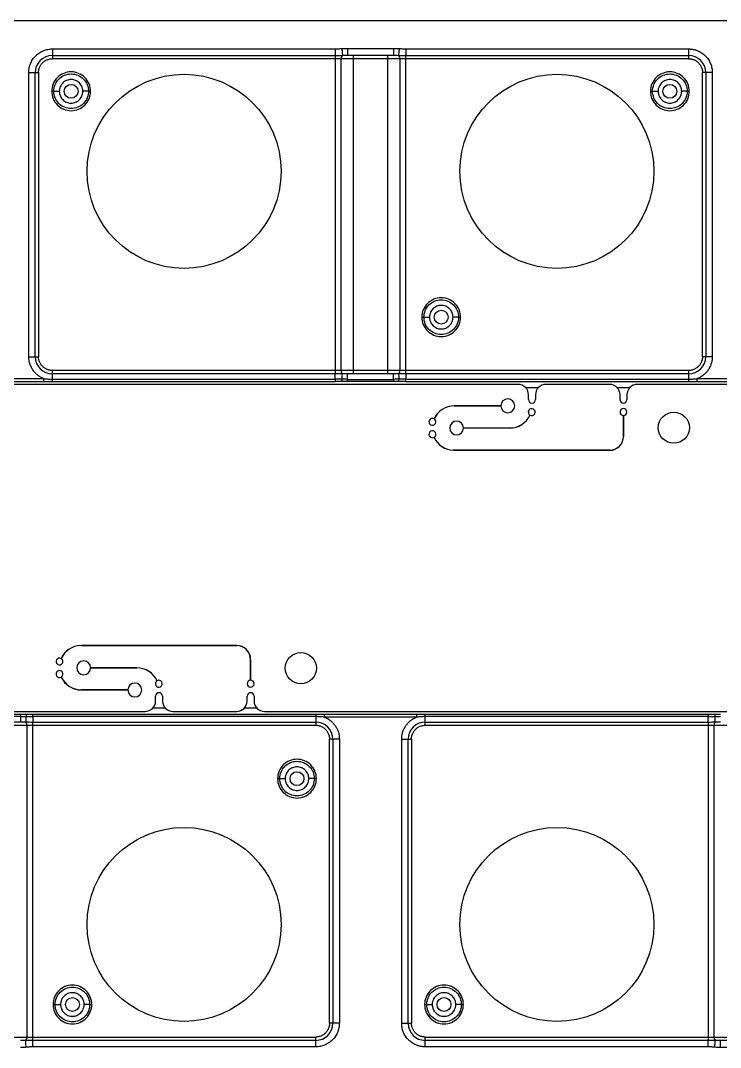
# Model space of a CAD drawing. Header units: millimetres. Extents: x -1 to 1576, y 30 to 633.
# Drawn here: x 363.3 to 464.4, y 485.1 to 633.3 of the extents above; entities that cross this region are included whole.
import ezdxf

# ---------------------------------------------------------------- set-up
doc = ezdxf.new("R2010")
doc.units = ezdxf.units.MM

msp = doc.modelspace()

# ---------------------------------------------------------------- linework, layer by layer
at = {"color": 7, "linetype": 'Continuous', "lineweight": 25}
for p, q in [((36.91, 633.28), (1518.3, 633.28)), ((367.94, 629.19), (408.75, 629.19)), ((367.94, 629.19), (367.94, 627.77)), ((410.54, 629.27), (417.16, 629.27)), ((418.95, 629.19), (459.76, 629.19)), ((459.76, 629.19), (459.76, 627.77)), ((367.94, 628.24), (408.75, 628.24)), ((459.76, 627.77), (367.94, 627.77)), ((408.75, 628.24), (408.75, 582.3)), ((409.63, 582.77), (409.63, 627.77)), ((410.49, 628.27), (410.54, 628.28)), ((410.54, 628.27), (417.16, 628.27)), ((411.37, 628.27), (411.37, 582.27)), ((416.33, 582.27), (416.33, 628.27)), ((418.08, 627.77), (418.08, 582.77)), ((418.95, 628.24), (459.76, 628.24)), ((418.95, 582.3), (418.95, 628.24)), ((364.53, 584.77), (364.53, 625.77)), ((364.53, 625.77), (365.94, 625.77)), ((365.47, 584.77), (365.47, 625.77)), ((365.94, 625.77), (365.94, 584.77)), ((463.18, 625.77), (461.76, 625.77)), ((461.76, 584.77), (461.76, 625.77)), ((462.23, 625.77), (462.23, 584.77)), ((463.18, 625.77), (463.18, 584.77)), ((364.53, 584.77), (365.94, 584.77)), ((463.18, 584.77), (461.76, 584.77)), ((367.94, 581.53), (367.94, 582.77)), ((459.76, 582.77), (367.94, 582.77)), ((459.76, 582.77), (459.76, 581.53)), ((353.38, 581.6), (366.68, 581.6)), ((366.68, 581.16), (353.38, 581.16)), ((408.75, 582.3), (367.94, 582.3)), ((367.94, 581.53), (408.75, 581.53)), ((408.75, 581.16), (367.94, 581.16)), ((410.54, 582.27), (410.49, 582.27)), ((417.16, 582.27), (410.54, 582.27)), ((410.54, 581.5), (417.16, 581.5)), ((417.16, 581.17), (410.54, 581.17)), ((417.21, 582.27), (417.16, 582.27)), ((459.76, 582.3), (418.95, 582.3)), ((418.95, 581.53), (459.76, 581.53)), ((459.76, 581.16), (418.95, 581.16)), ((461.02, 581.6), (474.32, 581.6)), ((474.32, 581.16), (461.02, 581.16)), ((435.16, 580.77), (344.72, 580.77)), ((438.04, 580.27), (436.28, 580.27)), ((448.36, 580.77), (439.16, 580.77)), ((451.24, 580.27), (449.48, 580.27)), ((542.8, 580.77), (452.36, 580.77)), ((436.66, 578.57), (436.66, 579.27)), ((437.66, 579.27), (437.66, 578.57)), ((449.86, 578.57), (449.86, 579.27)), ((450.86, 579.27), (450.86, 578.57)), ((425.94, 577.68), (432.66, 577.68)), ((432.66, 577.67), (425.94, 577.67)), ((450.36, 573.27), (450.36, 576.27)), ((450.37, 576.27), (450.37, 573.27)), ((427.28, 574.48), (433.96, 574.48)), ((433.96, 574.47), (427.28, 574.47)), ((425.85, 571.28), (448.36, 571.28)), ((448.36, 571.27), (425.85, 571.27)), ((372.03, 543.08), (394.54, 543.08)), ((394.54, 543.07), (372.03, 543.07)), ((396.54, 538.07), (396.54, 541.07)), ((396.55, 541.07), (396.55, 538.07)), ((373.46, 539.88), (380.14, 539.88)), ((380.14, 539.87), (373.46, 539.87)), ((372.12, 536.68), (378.84, 536.68)), ((378.84, 536.67), (372.12, 536.67)), ((382.84, 535.07), (382.84, 535.77)), ((383.84, 535.77), (383.84, 535.07)), ((396.04, 535.07), (396.04, 535.77)), ((397.04, 535.77), (397.04, 535.07)), ((290.9, 533.57), (381.34, 533.57)), ((382.46, 534.07), (384.22, 534.07)), ((385.34, 533.57), (394.54, 533.57)), ((395.66, 534.07), (397.42, 534.07)), ((398.54, 533.57), (488.98, 533.57)), ((356.72, 533.17), (363.34, 533.17)), ((363.34, 532.84), (356.72, 532.84)), ((363.34, 532.09), (363.44, 532.07)), ((365.13, 533.18), (405.94, 533.18)), ((405.94, 532.82), (365.13, 532.82)), ((405.94, 532.82), (405.94, 531.57)), ((407.2, 533.19), (420.5, 533.19)), ((420.5, 532.75), (407.2, 532.75)), ((421.76, 533.18), (462.57, 533.18)), ((462.57, 532.82), (421.76, 532.82)), ((421.76, 531.57), (421.76, 532.82)), ((464.31, 532.07), (464.36, 532.08)), ((314.12, 531.57), (405.94, 531.57)), ((356.72, 532.07), (363.34, 532.07)), ((364.26, 531.57), (364.26, 486.57)), ((365.13, 532.04), (405.94, 532.04)), ((365.13, 486.1), (365.13, 532.04)), ((421.76, 532.04), (462.57, 532.04)), ((421.76, 531.57), (513.58, 531.57)), ((462.57, 532.04), (462.57, 486.1)), ((463.45, 486.57), (463.45, 531.57)), ((409.36, 529.57), (407.94, 529.57)), ((407.94, 488.57), (407.94, 529.57)), ((408.41, 529.57), (408.41, 488.57)), ((409.36, 529.57), (409.36, 488.57)), ((418.35, 488.57), (418.35, 529.57)), ((418.35, 529.57), (419.76, 529.57)), ((419.29, 488.57), (419.29, 529.57)), ((419.76, 529.57), (419.76, 488.57)), ((409.36, 488.57), (407.94, 488.57)), ((418.35, 488.57), (419.76, 488.57)), ((314.12, 486.57), (405.94, 486.57)), ((405.94, 485.16), (405.94, 486.57)), ((421.76, 485.16), (421.76, 486.57)), ((421.76, 486.57), (513.58, 486.57)), ((363.39, 486.07), (363.34, 486.07)), ((405.94, 486.1), (365.13, 486.1)), ((405.94, 485.16), (365.13, 485.16)), ((462.57, 486.1), (421.76, 486.1)), ((462.57, 485.16), (421.76, 485.16)), ((470.98, 486.07), (464.36, 486.07)), ((470.98, 485.07), (464.36, 485.07))]:
    msp.add_line(p, q, dxfattribs=at)
for centre, radius in [((386.94, 611.52), 14), ((440.76, 611.52), 14), ((457.62, 574.52), 2.25), ((403.8, 539.82), 2.25), ((386.94, 502.82), 14), ((440.76, 502.82), 14)]:
    msp.add_circle(centre, radius, dxfattribs=at)
at = {"color": 130}
for centre in [(370.64, 623.07), (457.06, 623.07), (424.06, 590.47)]:
    msp.add_circle(centre, 1, dxfattribs=at)
at = {"color": 141}
for centre in [(403.24, 523.87), (370.83, 491.27), (424.46, 491.27)]:
    msp.add_circle(centre, 1, dxfattribs=at)
at = {"color": 7, "linetype": 'Continuous', "lineweight": 25}
for centre, radius, start, end in [((367.94, 625.77), 2.47, 90, 180), ((410.18, 627.85), 0.562, 132.435, 187.8232), ((417.52, 627.85), 0.562, 352.1767, 47.5651), ((459.76, 625.77), 2.47, 0, 90), ((367.94, 584.77), 2.47, 180, 270), ((459.76, 584.77), 2.47, 270, 360), ((410.18, 582.7), 0.562, 172.1767, 227.5651), ((417.52, 582.7), 0.562, 312.435, 7.8232), ((435.16, 579.27), 1.5, 360, 90), ((439.16, 579.27), 1.5, 90, 180), ((448.36, 579.27), 1.5, 360, 90), ((452.36, 579.27), 1.5, 90, 180), ((433.66, 577.67), 1, 180.2864, 179.714), ((437.16, 578.57), 0.5, 180, 0), ((450.36, 578.57), 0.5, 180, 0), ((425.94, 574.47), 3.2, 90.0002, 155.3911), ((425.94, 574.47), 3.19, 90.0002, 155.4086), ((437.12, 576.77), 0.5, 240.4, 239.2487), ((450.36, 576.77), 0.5, 270.573, 269.427), ((422.78, 575.37), 0.5, 60.4208, 59.27), ((426.28, 574.47), 1, 0.2867, 359.7138), ((433.96, 577.67), 3.19, 270.0002, 335.4017), ((433.96, 577.67), 3.2, 270.0002, 335.3842), ((422.78, 573.57), 0.5, 300.7523, 299.6009), ((425.94, 574.47), 3.21, 204.6144, 268.4153), ((425.94, 574.47), 3.2, 204.597, 268.4128), ((448.36, 573.27), 2.01, 270, 0), ((448.36, 573.27), 1.99, 270, 0), ((372.12, 539.87), 3.21, 91.5822, 155.3856), ((372.12, 539.87), 3.2, 91.5847, 155.403), ((394.54, 541.07), 2.01, 0, 90), ((394.54, 541.07), 2, 360, 90), ((368.96, 540.77), 0.5, 60.3991, 59.2477), ((372.46, 539.87), 1, 0.2862, 359.7133), ((380.14, 536.67), 3.2, 24.6158, 89.9998), ((380.14, 536.67), 3.19, 24.5983, 89.9998), ((368.96, 538.97), 0.5, 300.73, 299.5792), ((372.12, 539.87), 3.2, 204.6089, 269.9998), ((372.12, 539.87), 3.19, 204.5914, 269.9998), ((383.3, 537.57), 0.5, 120.7513, 119.6), ((396.54, 537.57), 0.5, 90.573, 89.427), ((379.84, 536.67), 1, 180.286, 179.7136), ((381.34, 535.07), 1.5, 270, 360), ((383.34, 535.77), 0.5, 360, 180), ((385.34, 535.07), 1.5, 180, 270), ((394.54, 535.07), 1.5, 270, 360), ((396.54, 535.77), 0.5, 0, 180), ((398.54, 535.07), 1.5, 180, 270), ((363.7, 531.65), 0.562, 352.1767, 47.5651), ((405.94, 529.57), 2.47, 0, 90), ((421.76, 529.57), 2.47, 90, 180), ((464, 531.65), 0.562, 132.435, 187.8232), ((405.94, 488.57), 2.47, 270, 360), ((421.76, 488.57), 2.47, 180, 270), ((363.7, 486.5), 0.562, 312.435, 7.8232), ((464, 486.5), 0.562, 172.1767, 227.5651)]:
    msp.add_arc(centre, radius, start, end, dxfattribs=at)
for points, knots in [([(364.53, 625.77), (364.53, 625.83), (364.53, 625.96), (364.54, 626.14), (364.57, 626.32), (364.6, 626.5), (364.65, 626.68), (364.7, 626.86), (364.82, 627.19), (365.07, 627.66), (365.51, 628.2), (366.05, 628.65), (366.56, 628.91), (366.99, 629.06), (367.3, 629.13), (367.62, 629.18), (367.83, 629.18), (367.94, 629.19)], [0, 0, 0, 0, 0.034552, 0.068858, 0.103016, 0.137128, 0.171294, 0.205615, 0.240191, 0.37006, 0.500029, 0.629897, 0.759866, 0.820152, 0.879909, 0.939678, 1, 1, 1, 1]), ([(408.75, 629.19), (408.83, 629.19), (408.99, 629.19), (409.22, 629.2), (409.47, 629.23), (409.64, 629.24), (409.72, 629.25)], [0, 0, 0, 0, 0.232371, 0.485289, 0.737412, 1, 1, 1, 1]), ([(408.75, 629.19), (408.75, 628.98), (408.75, 628.78), (408.75, 628.44), (408.75, 628.31), (408.75, 628.24)], [0, 0, 0, 0, 0.5, 0.5, 1, 1, 1, 1]), ([(409.72, 629.25), (409.78, 629.25), (409.9, 629.26), (410.09, 629.27), (410.31, 629.27), (410.46, 629.27), (410.54, 629.27)], [0, 0, 0, 0, 0.207871, 0.443757, 0.707773, 1, 1, 1, 1]), ([(409.72, 629.25), (409.74, 629.01), (409.76, 628.78), (409.79, 628.43), (409.8, 628.3), (409.8, 628.26)], [0, 0, 0, 0, 0.5, 0.5, 1, 1, 1, 1]), ([(410.54, 629.27), (410.54, 629.01), (410.54, 628.75), (410.54, 628.38), (410.54, 628.27), (410.54, 628.27)], [0, 0, 0, 0, 0.5, 0.5, 1, 1, 1, 1]), ([(417.16, 629.27), (417.31, 629.27), (417.59, 629.27), (417.86, 629.25), (417.98, 629.25)], [0, 0, 0, 0, 0.556213, 1, 1, 1, 1]), ([(417.16, 629.27), (417.16, 629.14), (417.16, 629.01), (417.16, 628.77), (417.16, 628.66), (417.16, 628.47), (417.16, 628.4), (417.16, 628.3), (417.16, 628.27), (417.16, 628.27)], [0, 0, 0, 0, 0.25, 0.25, 0.5, 0.5, 0.75, 0.75, 1, 1, 1, 1]), ([(417.98, 629.25), (417.96, 629.01), (417.94, 628.78), (417.91, 628.43), (417.9, 628.3), (417.9, 628.26)], [0, 0, 0, 0, 0.5, 0.5, 1, 1, 1, 1]), ([(417.98, 629.25), (418.06, 629.24), (418.23, 629.23), (418.48, 629.2), (418.72, 629.19), (418.87, 629.19), (418.95, 629.19)], [0, 0, 0, 0, 0.2627497, 0.5148513, 0.7674746, 1, 1, 1, 1]), ([(418.95, 629.19), (418.95, 628.98), (418.95, 628.78), (418.95, 628.44), (418.95, 628.31), (418.95, 628.24)], [0, 0, 0, 0, 0.5, 0.5, 1, 1, 1, 1]), ([(459.76, 629.19), (459.82, 629.19), (459.95, 629.18), (460.13, 629.17), (460.31, 629.14), (460.49, 629.11), (460.67, 629.07), (460.84, 629.01), (461.18, 628.89), (461.65, 628.65), (462.19, 628.2), (462.64, 627.66), (462.9, 627.15), (463.05, 626.73), (463.12, 626.41), (463.17, 626.1), (463.17, 625.88), (463.18, 625.77)], [0, 0, 0, 0, 0.034552, 0.068858, 0.103016, 0.137128, 0.171294, 0.205615, 0.240191, 0.37006, 0.500029, 0.629897, 0.759866, 0.820152, 0.879909, 0.939678, 1, 1, 1, 1]), ([(365.94, 625.77), (365.94, 625.82), (365.94, 625.9), (365.96, 626.02), (365.97, 626.15), (366, 626.27), (366.04, 626.39), (366.11, 626.6), (366.26, 626.88), (366.52, 627.2), (366.83, 627.46), (367.15, 627.62), (367.44, 627.72), (367.69, 627.76), (367.86, 627.77), (367.94, 627.77)], [0, 0, 0, 0, 0.040276, 0.080243, 0.120058, 0.159883, 0.199877, 0.240199, 0.370043, 0.500057, 0.629901, 0.759916, 0.840121, 0.919721, 1, 1, 1, 1]), ([(459.76, 627.77), (459.8, 627.77), (459.89, 627.77), (460.01, 627.76), (460.14, 627.74), (460.26, 627.71), (460.38, 627.68), (460.59, 627.6), (460.87, 627.46), (461.18, 627.2), (461.44, 626.88), (461.61, 626.56), (461.7, 626.27), (461.75, 626.02), (461.76, 625.86), (461.76, 625.77)], [0, 0, 0, 0, 0.040276, 0.080243, 0.120058, 0.159883, 0.199877, 0.240199, 0.370043, 0.500057, 0.629901, 0.759916, 0.840121, 0.919721, 1, 1, 1, 1]), ([(373.44, 623.07), (373.44, 623.44), (373.37, 623.81), (373.09, 624.48), (372.88, 624.79), (372.36, 625.31), (372.05, 625.52), (371.37, 625.8), (371.01, 625.87), (370.27, 625.87), (369.91, 625.8), (369.23, 625.52), (368.92, 625.31), (368.4, 624.79), (368.19, 624.48), (367.91, 623.81), (367.84, 623.44), (367.84, 623.07)], [0, 0, 0, 0, 0.125, 0.125, 0.25, 0.25, 0.375, 0.375, 0.5, 0.5, 0.625, 0.625, 0.75, 0.75, 0.875, 0.875, 1, 1, 1, 1]), ([(368.14, 623.07), (368.14, 623.4), (368.21, 623.73), (368.46, 624.33), (368.64, 624.61), (369.1, 625.07), (369.38, 625.26), (369.99, 625.51), (370.31, 625.57), (370.97, 625.57), (371.3, 625.51), (371.9, 625.26), (372.18, 625.07), (372.64, 624.61), (372.83, 624.33), (373.08, 623.73), (373.14, 623.4), (373.14, 623.07)], [0, 0, 0, 0, 0.125, 0.125, 0.25, 0.25, 0.375, 0.375, 0.5, 0.5, 0.625, 0.625, 0.75, 0.75, 0.875, 0.875, 1, 1, 1, 1]), ([(459.86, 623.07), (459.86, 623.44), (459.79, 623.81), (459.51, 624.48), (459.3, 624.79), (458.78, 625.31), (458.47, 625.52), (457.79, 625.8), (457.43, 625.87), (456.69, 625.87), (456.33, 625.8), (455.65, 625.52), (455.34, 625.31), (454.82, 624.79), (454.61, 624.48), (454.33, 623.81), (454.26, 623.44), (454.26, 623.07)], [0, 0, 0, 0, 0.125, 0.125, 0.25, 0.25, 0.375, 0.375, 0.5, 0.5, 0.625, 0.625, 0.75, 0.75, 0.875, 0.875, 1, 1, 1, 1]), ([(454.56, 623.07), (454.56, 623.4), (454.63, 623.73), (454.88, 624.33), (455.06, 624.61), (455.52, 625.07), (455.8, 625.26), (456.41, 625.51), (456.73, 625.57), (457.39, 625.57), (457.72, 625.51), (458.32, 625.26), (458.6, 625.07), (459.06, 624.61), (459.25, 624.33), (459.5, 623.73), (459.56, 623.4), (459.56, 623.07)], [0, 0, 0, 0, 0.125, 0.125, 0.25, 0.25, 0.375, 0.375, 0.5, 0.5, 0.625, 0.625, 0.75, 0.75, 0.875, 0.875, 1, 1, 1, 1]), ([(372.34, 623.07), (372.34, 623.12), (372.34, 623.21), (372.32, 623.34), (372.3, 623.47), (372.26, 623.6), (372.19, 623.79), (372.06, 624.02), (371.85, 624.28), (371.59, 624.5), (371.3, 624.65), (370.98, 624.75), (370.64, 624.78), (370.31, 624.75), (369.99, 624.65), (369.69, 624.5), (369.43, 624.28), (369.22, 624.02), (369.08, 623.76), (368.99, 623.51), (368.95, 623.3), (368.94, 623.15), (368.94, 623.07)], [0, 0, 0, 0, 0.025179, 0.050131, 0.075011, 0.099977, 0.125185, 0.187588, 0.250097, 0.312505, 0.375015, 0.437474, 0.500034, 0.562494, 0.62505, 0.68745, 0.749958, 0.812365, 0.874868, 0.916675, 0.958143, 1, 1, 1, 1]), ([(458.76, 623.07), (458.76, 623.12), (458.76, 623.21), (458.74, 623.34), (458.72, 623.47), (458.68, 623.6), (458.61, 623.79), (458.48, 624.02), (458.27, 624.28), (458.01, 624.5), (457.72, 624.65), (457.4, 624.75), (457.06, 624.78), (456.73, 624.75), (456.41, 624.65), (456.11, 624.5), (455.85, 624.28), (455.64, 624.02), (455.5, 623.76), (455.41, 623.51), (455.37, 623.3), (455.36, 623.15), (455.36, 623.07)], [0, 0, 0, 0, 0.0251789, 0.0501306, 0.075011, 0.0999772, 0.1251847, 0.1875884, 0.2500966, 0.3125048, 0.3750149, 0.4374742, 0.5000337, 0.5624938, 0.62505, 0.6874501, 0.7499573, 0.812365, 0.8748675, 0.9166751, 0.9581433, 1, 1, 1, 1]), ([(367.84, 623.07), (367.84, 622.71), (367.91, 622.34), (368.19, 621.66), (368.4, 621.35), (368.92, 620.83), (369.23, 620.63), (369.91, 620.35), (370.27, 620.27), (371.01, 620.27), (371.37, 620.35), (372.05, 620.63), (372.36, 620.83), (372.88, 621.35), (373.09, 621.66), (373.37, 622.34), (373.44, 622.71), (373.44, 623.07)], [0, 0, 0, 0, 0.125, 0.125, 0.25, 0.25, 0.375, 0.375, 0.5, 0.5, 0.625, 0.625, 0.75, 0.75, 0.875, 0.875, 1, 1, 1, 1]), ([(367.84, 623.07), (367.92, 623.07), (368, 623.07), (368.11, 623.07), (368.14, 623.07), (368.14, 623.07)], [0, 0, 0, 0, 0.5, 0.5, 1, 1, 1, 1]), ([(373.14, 623.07), (373.14, 622.75), (373.08, 622.42), (372.83, 621.81), (372.64, 621.54), (372.18, 621.07), (371.9, 620.89), (371.3, 620.64), (370.97, 620.57), (370.31, 620.57), (369.99, 620.64), (369.38, 620.89), (369.1, 621.07), (368.64, 621.54), (368.46, 621.81), (368.21, 622.42), (368.14, 622.75), (368.14, 623.07)], [0, 0, 0, 0, 0.125, 0.125, 0.25, 0.25, 0.375, 0.375, 0.5, 0.5, 0.625, 0.625, 0.75, 0.75, 0.875, 0.875, 1, 1, 1, 1]), ([(368.14, 623.07), (368.14, 623.07), (368.23, 623.07), (368.52, 623.07), (368.73, 623.07), (368.94, 623.07)], [0, 0, 0, 0, 0.5, 0.5, 1, 1, 1, 1]), ([(368.94, 623.07), (368.94, 623.03), (368.94, 622.94), (368.96, 622.81), (368.99, 622.68), (369.02, 622.55), (369.09, 622.36), (369.22, 622.12), (369.43, 621.86), (369.69, 621.65), (369.99, 621.49), (370.31, 621.39), (370.64, 621.36), (370.97, 621.39), (371.3, 621.49), (371.59, 621.65), (371.85, 621.86), (372.06, 622.12), (372.2, 622.39), (372.29, 622.63), (372.33, 622.85), (372.34, 623), (372.34, 623.07)], [0, 0, 0, 0, 0.025112, 0.050025, 0.074894, 0.099876, 0.125125, 0.187521, 0.250086, 0.312492, 0.374998, 0.437458, 0.500018, 0.562478, 0.625038, 0.687445, 0.749955, 0.812363, 0.874867, 0.916676, 0.958144, 1, 1, 1, 1]), ([(373.14, 623.07), (373.14, 623.07), (373.05, 623.07), (372.76, 623.07), (372.55, 623.07), (372.34, 623.07)], [0, 0, 0, 0, 0.5, 0.5, 1, 1, 1, 1]), ([(373.14, 623.07), (373.14, 623.07), (373.17, 623.07), (373.28, 623.07), (373.36, 623.07), (373.44, 623.07)], [0, 0, 0, 0, 0.5, 0.5, 1, 1, 1, 1]), ([(454.26, 623.07), (454.26, 622.71), (454.33, 622.34), (454.61, 621.66), (454.82, 621.35), (455.34, 620.83), (455.65, 620.63), (456.33, 620.35), (456.69, 620.27), (457.43, 620.27), (457.79, 620.35), (458.47, 620.63), (458.78, 620.83), (459.3, 621.35), (459.51, 621.66), (459.79, 622.34), (459.86, 622.71), (459.86, 623.07)], [0, 0, 0, 0, 0.125, 0.125, 0.25, 0.25, 0.375, 0.375, 0.5, 0.5, 0.625, 0.625, 0.75, 0.75, 0.875, 0.875, 1, 1, 1, 1]), ([(454.26, 623.07), (454.34, 623.07), (454.42, 623.07), (454.53, 623.07), (454.56, 623.07), (454.56, 623.07)], [0, 0, 0, 0, 0.5, 0.5, 1, 1, 1, 1]), ([(459.56, 623.07), (459.56, 622.75), (459.5, 622.42), (459.25, 621.81), (459.06, 621.54), (458.6, 621.07), (458.32, 620.89), (457.72, 620.64), (457.39, 620.57), (456.73, 620.57), (456.41, 620.64), (455.8, 620.89), (455.52, 621.07), (455.06, 621.54), (454.88, 621.81), (454.63, 622.42), (454.56, 622.75), (454.56, 623.07)], [0, 0, 0, 0, 0.125, 0.125, 0.25, 0.25, 0.375, 0.375, 0.5, 0.5, 0.625, 0.625, 0.75, 0.75, 0.875, 0.875, 1, 1, 1, 1]), ([(454.56, 623.07), (454.56, 623.07), (454.65, 623.07), (454.94, 623.07), (455.15, 623.07), (455.36, 623.07)], [0, 0, 0, 0, 0.5, 0.5, 1, 1, 1, 1]), ([(455.36, 623.07), (455.36, 623.03), (455.36, 622.94), (455.38, 622.81), (455.41, 622.68), (455.44, 622.55), (455.51, 622.36), (455.64, 622.12), (455.85, 621.86), (456.11, 621.65), (456.41, 621.49), (456.73, 621.39), (457.06, 621.36), (457.39, 621.39), (457.72, 621.49), (458.01, 621.65), (458.27, 621.86), (458.48, 622.12), (458.62, 622.39), (458.71, 622.63), (458.75, 622.85), (458.76, 623), (458.76, 623.07)], [0, 0, 0, 0, 0.025112, 0.050025, 0.074894, 0.099876, 0.125125, 0.187521, 0.250086, 0.312492, 0.374998, 0.437458, 0.500018, 0.562478, 0.625038, 0.687445, 0.749955, 0.812363, 0.874867, 0.916676, 0.958144, 1, 1, 1, 1]), ([(459.56, 623.07), (459.56, 623.07), (459.47, 623.07), (459.18, 623.07), (458.97, 623.07), (458.76, 623.07)], [0, 0, 0, 0, 0.5, 0.5, 1, 1, 1, 1]), ([(459.56, 623.07), (459.56, 623.07), (459.59, 623.07), (459.7, 623.07), (459.78, 623.07), (459.86, 623.07)], [0, 0, 0, 0, 0.5, 0.5, 1, 1, 1, 1]), ([(426.86, 590.47), (426.86, 590.84), (426.79, 591.21), (426.51, 591.88), (426.3, 592.19), (425.78, 592.71), (425.47, 592.92), (424.79, 593.2), (424.43, 593.27), (423.69, 593.27), (423.33, 593.2), (422.65, 592.92), (422.34, 592.71), (421.82, 592.19), (421.61, 591.88), (421.33, 591.21), (421.26, 590.84), (421.26, 590.47)], [0, 0, 0, 0, 0.125, 0.125, 0.25, 0.25, 0.375, 0.375, 0.5, 0.5, 0.625, 0.625, 0.75, 0.75, 0.875, 0.875, 1, 1, 1, 1]), ([(421.56, 590.47), (421.56, 590.8), (421.63, 591.13), (421.88, 591.73), (422.06, 592.01), (422.52, 592.47), (422.8, 592.66), (423.41, 592.91), (423.73, 592.97), (424.39, 592.97), (424.72, 592.91), (425.32, 592.66), (425.6, 592.47), (426.06, 592.01), (426.25, 591.73), (426.5, 591.13), (426.56, 590.8), (426.56, 590.47)], [0, 0, 0, 0, 0.125, 0.125, 0.25, 0.25, 0.375, 0.375, 0.5, 0.5, 0.625, 0.625, 0.75, 0.75, 0.875, 0.875, 1, 1, 1, 1]), ([(425.76, 590.47), (425.76, 590.52), (425.76, 590.61), (425.74, 590.74), (425.72, 590.87), (425.68, 591), (425.61, 591.19), (425.48, 591.42), (425.27, 591.68), (425.01, 591.9), (424.72, 592.05), (424.4, 592.15), (424.06, 592.18), (423.73, 592.15), (423.41, 592.05), (423.11, 591.9), (422.85, 591.68), (422.64, 591.42), (422.5, 591.16), (422.41, 590.91), (422.37, 590.7), (422.36, 590.55), (422.36, 590.47)], [0, 0, 0, 0, 0.025179, 0.050131, 0.075011, 0.099977, 0.125185, 0.187588, 0.250097, 0.312505, 0.375015, 0.437475, 0.500034, 0.562494, 0.625051, 0.687451, 0.749958, 0.812365, 0.874868, 0.916675, 0.958143, 1, 1, 1, 1]), ([(421.26, 590.47), (421.26, 590.11), (421.33, 589.74), (421.61, 589.06), (421.82, 588.75), (422.34, 588.23), (422.65, 588.03), (423.33, 587.75), (423.69, 587.67), (424.43, 587.67), (424.79, 587.75), (425.47, 588.03), (425.78, 588.23), (426.3, 588.75), (426.51, 589.06), (426.79, 589.74), (426.86, 590.11), (426.86, 590.47)], [0, 0, 0, 0, 0.125, 0.125, 0.25, 0.25, 0.375, 0.375, 0.5, 0.5, 0.625, 0.625, 0.75, 0.75, 0.875, 0.875, 1, 1, 1, 1]), ([(421.26, 590.47), (421.34, 590.47), (421.42, 590.47), (421.53, 590.47), (421.56, 590.47), (421.56, 590.47)], [0, 0, 0, 0, 0.5, 0.5, 1, 1, 1, 1]), ([(426.56, 590.47), (426.56, 590.15), (426.5, 589.82), (426.25, 589.21), (426.06, 588.94), (425.6, 588.47), (425.32, 588.29), (424.72, 588.04), (424.39, 587.97), (423.73, 587.97), (423.41, 588.04), (422.8, 588.29), (422.52, 588.47), (422.06, 588.94), (421.88, 589.21), (421.63, 589.82), (421.56, 590.15), (421.56, 590.47)], [0, 0, 0, 0, 0.125, 0.125, 0.25, 0.25, 0.375, 0.375, 0.5, 0.5, 0.625, 0.625, 0.75, 0.75, 0.875, 0.875, 1, 1, 1, 1]), ([(421.56, 590.47), (421.56, 590.47), (421.65, 590.47), (421.94, 590.47), (422.15, 590.47), (422.36, 590.47)], [0, 0, 0, 0, 0.5, 0.5, 1, 1, 1, 1]), ([(422.36, 590.47), (422.36, 590.43), (422.36, 590.34), (422.38, 590.21), (422.41, 590.08), (422.44, 589.95), (422.51, 589.76), (422.64, 589.52), (422.85, 589.26), (423.11, 589.05), (423.41, 588.89), (423.73, 588.79), (424.06, 588.76), (424.39, 588.79), (424.72, 588.89), (425.01, 589.05), (425.27, 589.26), (425.48, 589.52), (425.62, 589.79), (425.71, 590.03), (425.75, 590.25), (425.76, 590.4), (425.76, 590.47)], [0, 0, 0, 0, 0.0251117, 0.0500244, 0.0748937, 0.0998759, 0.1251253, 0.1875212, 0.2500862, 0.3124925, 0.374998, 0.4374578, 0.500018, 0.5624777, 0.625038, 0.6874452, 0.7499546, 0.812363, 0.8748673, 0.9166756, 0.9581439, 1, 1, 1, 1]), ([(426.56, 590.47), (426.56, 590.47), (426.47, 590.47), (426.18, 590.47), (425.97, 590.47), (425.76, 590.47)], [0, 0, 0, 0, 0.5, 0.5, 1, 1, 1, 1]), ([(426.56, 590.47), (426.56, 590.47), (426.59, 590.47), (426.7, 590.47), (426.78, 590.47), (426.86, 590.47)], [0, 0, 0, 0, 0.5, 0.5, 1, 1, 1, 1]), ([(366.68, 581.6), (366.63, 581.62), (366.53, 581.66), (366.38, 581.74), (366.23, 581.81), (366.09, 581.9), (365.95, 581.99), (365.73, 582.17), (365.43, 582.44), (365.11, 582.85), (364.85, 583.3), (364.68, 583.73), (364.59, 584.11), (364.54, 584.44), (364.53, 584.66), (364.53, 584.77)], [0, 0, 0, 0, 0.040883, 0.08158, 0.122187, 0.162802, 0.203521, 0.244441, 0.372171, 0.500035, 0.627766, 0.75563, 0.837187, 0.918385, 1, 1, 1, 1]), ([(367.94, 582.77), (367.9, 582.77), (367.81, 582.78), (367.69, 582.79), (367.57, 582.81), (367.44, 582.83), (367.32, 582.87), (367.12, 582.94), (366.83, 583.09), (366.52, 583.35), (366.26, 583.67), (366.09, 583.99), (366, 584.27), (365.95, 584.52), (365.94, 584.69), (365.94, 584.77)], [0, 0, 0, 0, 0.040276, 0.080243, 0.120058, 0.159883, 0.199877, 0.240199, 0.370043, 0.500057, 0.629901, 0.759916, 0.840121, 0.919721, 1, 1, 1, 1]), ([(461.76, 584.77), (461.76, 584.73), (461.76, 584.65), (461.75, 584.52), (461.73, 584.4), (461.7, 584.28), (461.66, 584.16), (461.59, 583.95), (461.45, 583.67), (461.18, 583.35), (460.87, 583.09), (460.55, 582.92), (460.26, 582.83), (460.01, 582.78), (459.85, 582.78), (459.76, 582.77)], [0, 0, 0, 0, 0.0402761, 0.0802426, 0.1200582, 0.159883, 0.1998773, 0.2401994, 0.3700431, 0.5000574, 0.6299012, 0.7599156, 0.8401208, 0.919721, 1, 1, 1, 1]), ([(463.18, 584.77), (463.17, 584.72), (463.17, 584.61), (463.16, 584.44), (463.14, 584.28), (463.11, 584.11), (463.08, 583.95), (463, 583.68), (462.86, 583.3), (462.6, 582.85), (462.27, 582.44), (461.93, 582.13), (461.61, 581.9), (461.33, 581.73), (461.12, 581.64), (461.02, 581.6)], [0, 0, 0, 0, 0.040883, 0.08158, 0.122187, 0.162802, 0.203521, 0.244441, 0.372171, 0.500035, 0.627766, 0.75563, 0.837187, 0.918385, 1, 1, 1, 1]), ([(366.68, 581.6), (366.68, 581.51), (366.68, 581.42), (366.68, 581.26), (366.68, 581.2), (366.68, 581.16)], [0, 0, 0, 0, 0.5, 0.5, 1, 1, 1, 1]), ([(366.68, 581.6), (366.77, 581.59), (366.94, 581.57), (367.19, 581.55), (367.44, 581.54), (367.69, 581.53), (367.86, 581.53), (367.94, 581.53)], [0, 0, 0, 0, 0.206312, 0.408164, 0.606837, 0.80366, 1, 1, 1, 1]), ([(367.94, 581.16), (367.85, 581.16), (367.64, 581.16), (367.31, 581.16), (366.98, 581.16), (366.77, 581.16), (366.68, 581.16)], [0, 0, 0, 0, 0.221378, 0.492164, 0.7995, 1, 1, 1, 1]), ([(408.75, 581.53), (408.75, 581.7), (408.75, 581.87), (408.75, 582.14), (408.75, 582.24), (408.75, 582.3)], [0, 0, 0, 0, 0.5, 0.5, 1, 1, 1, 1]), ([(409.75, 581.17), (409.56, 581.17), (409.22, 581.17), (408.89, 581.17), (408.75, 581.16)], [0, 0, 0, 0, 0.580575, 1, 1, 1, 1]), ([(409.74, 581.51), (409.76, 581.7), (409.77, 581.88), (409.79, 582.16), (409.8, 582.25), (409.8, 582.28)], [0, 0, 0, 0, 0.5, 0.5, 1, 1, 1, 1]), ([(410.54, 581.17), (410.39, 581.17), (410.13, 581.17), (409.87, 581.17), (409.75, 581.17)], [0, 0, 0, 0, 0.548125, 1, 1, 1, 1]), ([(410.54, 581.5), (410.54, 581.72), (410.54, 581.92), (410.54, 582.2), (410.54, 582.27), (410.54, 582.27)], [0, 0, 0, 0, 0.5, 0.5, 1, 1, 1, 1]), ([(417.16, 581.5), (417.16, 581.72), (417.16, 581.92), (417.16, 582.2), (417.16, 582.27), (417.16, 582.27)], [0, 0, 0, 0, 0.5, 0.5, 1, 1, 1, 1]), ([(417.95, 581.17), (417.83, 581.17), (417.57, 581.17), (417.31, 581.17), (417.16, 581.17)], [0, 0, 0, 0, 0.452244, 1, 1, 1, 1]), ([(417.9, 582.28), (417.9, 582.25), (417.91, 582.16), (417.93, 581.88), (417.95, 581.7), (417.96, 581.51)], [0, 0, 0, 0, 0.5, 0.5, 1, 1, 1, 1]), ([(418.95, 581.16), (418.81, 581.17), (418.48, 581.17), (418.15, 581.17), (417.95, 581.17)], [0, 0, 0, 0, 0.420474, 1, 1, 1, 1]), ([(418.95, 582.3), (418.95, 582.24), (418.95, 582.14), (418.95, 581.87), (418.95, 581.7), (418.95, 581.53)], [0, 0, 0, 0, 0.5, 0.5, 1, 1, 1, 1]), ([(459.76, 581.53), (459.86, 581.53), (460.07, 581.53), (460.38, 581.54), (460.7, 581.56), (460.91, 581.59), (461.02, 581.6)], [0, 0, 0, 0, 0.245457, 0.492199, 0.742868, 1, 1, 1, 1]), ([(461.02, 581.16), (460.94, 581.16), (460.72, 581.16), (460.4, 581.16), (460.06, 581.16), (459.85, 581.16), (459.76, 581.16)], [0, 0, 0, 0, 0.200515, 0.50786, 0.778848, 1, 1, 1, 1]), ([(461.02, 581.16), (461.02, 581.2), (461.02, 581.26), (461.02, 581.42), (461.02, 581.51), (461.02, 581.6)], [0, 0, 0, 0, 0.5, 0.5, 1, 1, 1, 1]), ([(363.34, 533.17), (363.49, 533.17), (363.75, 533.17), (364.01, 533.18), (364.13, 533.18)], [0, 0, 0, 0, 0.548125, 1, 1, 1, 1]), ([(363.34, 532.84), (363.34, 532.62), (363.34, 532.43), (363.34, 532.15), (363.34, 532.07), (363.34, 532.07)], [0, 0, 0, 0, 0.5, 0.5, 1, 1, 1, 1]), ([(364.14, 532.83), (364.13, 532.64), (364.11, 532.46), (364.09, 532.19), (364.08, 532.1), (364.08, 532.06)], [0, 0, 0, 0, 0.5, 0.5, 1, 1, 1, 1]), ([(364.13, 533.18), (364.33, 533.18), (364.66, 533.18), (364.99, 533.18), (365.13, 533.18)], [0, 0, 0, 0, 0.580575, 1, 1, 1, 1]), ([(365.13, 532.82), (365.13, 532.64), (365.13, 532.48), (365.13, 532.21), (365.13, 532.1), (365.13, 532.04)], [0, 0, 0, 0, 0.5, 0.5, 1, 1, 1, 1]), ([(405.94, 533.18), (406.03, 533.18), (406.24, 533.18), (406.58, 533.18), (406.9, 533.19), (407.12, 533.19), (407.2, 533.19)], [0, 0, 0, 0, 0.221378, 0.492164, 0.7995, 1, 1, 1, 1]), ([(407.2, 532.75), (407.11, 532.76), (406.94, 532.78), (406.69, 532.79), (406.44, 532.81), (406.19, 532.82), (406.02, 532.82), (405.94, 532.82)], [0, 0, 0, 0, 0.206312, 0.408164, 0.606837, 0.80366, 1, 1, 1, 1]), ([(407.2, 532.75), (407.2, 532.84), (407.2, 532.93), (407.2, 533.08), (407.2, 533.15), (407.2, 533.19)], [0, 0, 0, 0, 0.5, 0.5, 1, 1, 1, 1]), ([(407.2, 532.75), (407.25, 532.73), (407.35, 532.68), (407.5, 532.61), (407.65, 532.53), (407.79, 532.45), (407.93, 532.35), (408.15, 532.18), (408.45, 531.91), (408.78, 531.5), (409.04, 531.05), (409.2, 530.62), (409.3, 530.23), (409.35, 529.9), (409.35, 529.68), (409.36, 529.57)], [0, 0, 0, 0, 0.040883, 0.08158, 0.122187, 0.162802, 0.203521, 0.244441, 0.372171, 0.500035, 0.627766, 0.75563, 0.837187, 0.918385, 1, 1, 1, 1]), ([(418.35, 529.57), (418.35, 529.63), (418.35, 529.74), (418.36, 529.9), (418.38, 530.07), (418.41, 530.23), (418.45, 530.39), (418.52, 530.67), (418.67, 531.05), (418.93, 531.5), (419.25, 531.91), (419.59, 532.22), (419.91, 532.45), (420.2, 532.62), (420.4, 532.7), (420.5, 532.75)], [0, 0, 0, 0, 0.040883, 0.08158, 0.122187, 0.162802, 0.203521, 0.244441, 0.372171, 0.500035, 0.627766, 0.75563, 0.837187, 0.918385, 1, 1, 1, 1]), ([(420.5, 533.19), (420.59, 533.19), (420.8, 533.19), (421.13, 533.18), (421.46, 533.18), (421.67, 533.18), (421.76, 533.18)], [0, 0, 0, 0, 0.200515, 0.50786, 0.778848, 1, 1, 1, 1]), ([(420.5, 533.19), (420.5, 533.15), (420.5, 533.08), (420.5, 532.93), (420.5, 532.84), (420.5, 532.75)], [0, 0, 0, 0, 0.5, 0.5, 1, 1, 1, 1]), ([(421.76, 532.82), (421.66, 532.82), (421.45, 532.82), (421.14, 532.8), (420.82, 532.78), (420.61, 532.76), (420.5, 532.75)], [0, 0, 0, 0, 0.245457, 0.492199, 0.742868, 1, 1, 1, 1]), ([(462.57, 533.18), (462.71, 533.18), (463.05, 533.18), (463.38, 533.18), (463.57, 533.18)], [0, 0, 0, 0, 0.420474, 1, 1, 1, 1]), ([(462.57, 532.04), (462.57, 532.1), (462.57, 532.21), (462.57, 532.48), (462.57, 532.64), (462.57, 532.82)], [0, 0, 0, 0, 0.5, 0.5, 1, 1, 1, 1]), ([(463.62, 532.06), (463.62, 532.1), (463.61, 532.19), (463.59, 532.46), (463.58, 532.64), (463.56, 532.83)], [0, 0, 0, 0, 0.5, 0.5, 1, 1, 1, 1]), ([(463.57, 533.18), (463.69, 533.18), (463.95, 533.17), (464.21, 533.17), (464.36, 533.17)], [0, 0, 0, 0, 0.4522442, 1, 1, 1, 1]), ([(405.94, 531.57), (405.98, 531.57), (406.07, 531.57), (406.19, 531.56), (406.32, 531.54), (406.44, 531.51), (406.56, 531.48), (406.77, 531.4), (407.05, 531.26), (407.36, 531), (407.62, 530.68), (407.79, 530.36), (407.88, 530.07), (407.93, 529.82), (407.94, 529.66), (407.94, 529.57)], [0, 0, 0, 0, 0.040276, 0.080243, 0.120058, 0.159883, 0.199877, 0.240199, 0.370043, 0.500057, 0.629901, 0.759916, 0.840121, 0.919721, 1, 1, 1, 1]), ([(419.76, 529.57), (419.76, 529.62), (419.76, 529.7), (419.78, 529.82), (419.79, 529.95), (419.82, 530.07), (419.86, 530.19), (419.93, 530.4), (420.08, 530.68), (420.34, 531), (420.65, 531.26), (420.97, 531.42), (421.26, 531.52), (421.51, 531.56), (421.68, 531.57), (421.76, 531.57)], [0, 0, 0, 0, 0.040276, 0.080243, 0.120058, 0.159883, 0.199877, 0.240199, 0.370043, 0.500057, 0.629901, 0.759916, 0.840121, 0.919721, 1, 1, 1, 1]), ([(406.04, 523.87), (406.04, 524.24), (405.97, 524.61), (405.69, 525.28), (405.48, 525.59), (404.96, 526.11), (404.65, 526.32), (403.97, 526.6), (403.61, 526.67), (402.87, 526.67), (402.51, 526.6), (401.83, 526.32), (401.52, 526.11), (401, 525.59), (400.79, 525.28), (400.51, 524.61), (400.44, 524.24), (400.44, 523.87)], [0, 0, 0, 0, 0.125, 0.125, 0.25, 0.25, 0.375, 0.375, 0.5, 0.5, 0.625, 0.625, 0.75, 0.75, 0.875, 0.875, 1, 1, 1, 1]), ([(400.74, 523.87), (400.74, 524.2), (400.81, 524.53), (401.06, 525.13), (401.24, 525.41), (401.7, 525.87), (401.98, 526.06), (402.59, 526.31), (402.91, 526.37), (403.57, 526.37), (403.9, 526.31), (404.5, 526.06), (404.78, 525.87), (405.24, 525.41), (405.43, 525.13), (405.68, 524.53), (405.74, 524.2), (405.74, 523.87)], [0, 0, 0, 0, 0.125, 0.125, 0.25, 0.25, 0.375, 0.375, 0.5, 0.5, 0.625, 0.625, 0.75, 0.75, 0.875, 0.875, 1, 1, 1, 1]), ([(404.94, 523.87), (404.94, 523.92), (404.94, 524.01), (404.92, 524.14), (404.9, 524.27), (404.86, 524.4), (404.79, 524.59), (404.66, 524.82), (404.45, 525.08), (404.19, 525.3), (403.9, 525.45), (403.58, 525.55), (403.24, 525.58), (402.91, 525.55), (402.59, 525.45), (402.29, 525.3), (402.03, 525.08), (401.82, 524.82), (401.68, 524.56), (401.59, 524.31), (401.55, 524.1), (401.54, 523.95), (401.54, 523.87)], [0, 0, 0, 0, 0.025179, 0.050131, 0.075011, 0.099977, 0.125185, 0.187588, 0.250097, 0.312505, 0.375015, 0.437475, 0.500034, 0.562494, 0.62505, 0.68745, 0.749957, 0.812365, 0.874867, 0.916675, 0.958143, 1, 1, 1, 1]), ([(400.44, 523.87), (400.44, 523.51), (400.51, 523.14), (400.79, 522.46), (401, 522.15), (401.52, 521.63), (401.83, 521.43), (402.51, 521.15), (402.87, 521.07), (403.61, 521.07), (403.97, 521.15), (404.65, 521.43), (404.96, 521.63), (405.48, 522.15), (405.69, 522.46), (405.97, 523.14), (406.04, 523.51), (406.04, 523.87)], [0, 0, 0, 0, 0.125, 0.125, 0.25, 0.25, 0.375, 0.375, 0.5, 0.5, 0.625, 0.625, 0.75, 0.75, 0.875, 0.875, 1, 1, 1, 1]), ([(400.44, 523.87), (400.52, 523.87), (400.6, 523.87), (400.71, 523.87), (400.74, 523.87), (400.74, 523.87)], [0, 0, 0, 0, 0.5, 0.5, 1, 1, 1, 1]), ([(405.74, 523.87), (405.74, 523.55), (405.68, 523.22), (405.43, 522.61), (405.24, 522.34), (404.78, 521.87), (404.5, 521.69), (403.9, 521.44), (403.57, 521.37), (402.91, 521.37), (402.59, 521.44), (401.98, 521.69), (401.7, 521.87), (401.24, 522.34), (401.06, 522.61), (400.81, 523.22), (400.74, 523.55), (400.74, 523.87)], [0, 0, 0, 0, 0.125, 0.125, 0.25, 0.25, 0.375, 0.375, 0.5, 0.5, 0.625, 0.625, 0.75, 0.75, 0.875, 0.875, 1, 1, 1, 1]), ([(400.74, 523.87), (400.74, 523.87), (400.83, 523.87), (401.12, 523.87), (401.33, 523.87), (401.54, 523.87)], [0, 0, 0, 0, 0.5, 0.5, 1, 1, 1, 1]), ([(401.54, 523.87), (401.54, 523.83), (401.54, 523.74), (401.56, 523.61), (401.59, 523.48), (401.62, 523.35), (401.69, 523.16), (401.82, 522.92), (402.03, 522.66), (402.29, 522.45), (402.59, 522.29), (402.91, 522.19), (403.24, 522.16), (403.57, 522.19), (403.9, 522.29), (404.19, 522.45), (404.45, 522.66), (404.66, 522.92), (404.8, 523.19), (404.89, 523.43), (404.93, 523.65), (404.94, 523.8), (404.94, 523.87)], [0, 0, 0, 0, 0.025112, 0.050024, 0.074894, 0.099876, 0.125125, 0.187521, 0.250086, 0.312492, 0.374998, 0.437458, 0.500018, 0.562478, 0.625038, 0.687445, 0.749955, 0.812363, 0.874867, 0.916676, 0.958144, 1, 1, 1, 1]), ([(405.74, 523.87), (405.74, 523.87), (405.65, 523.87), (405.36, 523.87), (405.15, 523.87), (404.94, 523.87)], [0, 0, 0, 0, 0.5, 0.5, 1, 1, 1, 1]), ([(405.74, 523.87), (405.74, 523.87), (405.77, 523.87), (405.88, 523.87), (405.96, 523.87), (406.04, 523.87)], [0, 0, 0, 0, 0.5, 0.5, 1, 1, 1, 1]), ([(373.63, 491.27), (373.63, 491.64), (373.55, 492.01), (373.27, 492.68), (373.07, 492.99), (372.55, 493.51), (372.24, 493.72), (371.56, 494), (371.19, 494.07), (370.46, 494.07), (370.09, 494), (369.42, 493.72), (369.11, 493.51), (368.59, 492.99), (368.38, 492.68), (368.1, 492.01), (368.03, 491.64), (368.03, 491.27)], [0, 0, 0, 0, 0.125, 0.125, 0.25, 0.25, 0.375, 0.375, 0.5, 0.5, 0.625, 0.625, 0.75, 0.75, 0.875, 0.875, 1, 1, 1, 1]), ([(368.33, 491.27), (368.33, 491.6), (368.39, 491.93), (368.64, 492.53), (368.83, 492.81), (369.29, 493.27), (369.57, 493.46), (370.17, 493.71), (370.5, 493.77), (371.16, 493.77), (371.48, 493.71), (372.09, 493.46), (372.36, 493.27), (372.83, 492.81), (373.01, 492.53), (373.26, 491.93), (373.33, 491.6), (373.33, 491.27)], [0, 0, 0, 0, 0.125, 0.125, 0.25, 0.25, 0.375, 0.375, 0.5, 0.5, 0.625, 0.625, 0.75, 0.75, 0.875, 0.875, 1, 1, 1, 1]), ([(427.26, 491.27), (427.26, 491.64), (427.19, 492.01), (426.91, 492.68), (426.7, 492.99), (426.18, 493.51), (425.87, 493.72), (425.19, 494), (424.83, 494.07), (424.09, 494.07), (423.73, 494), (423.05, 493.72), (422.74, 493.51), (422.22, 492.99), (422.01, 492.68), (421.73, 492.01), (421.66, 491.64), (421.66, 491.27)], [0, 0, 0, 0, 0.125, 0.125, 0.25, 0.25, 0.375, 0.375, 0.5, 0.5, 0.625, 0.625, 0.75, 0.75, 0.875, 0.875, 1, 1, 1, 1]), ([(421.96, 491.27), (421.96, 491.6), (422.03, 491.93), (422.28, 492.53), (422.46, 492.81), (422.92, 493.27), (423.2, 493.46), (423.81, 493.71), (424.13, 493.77), (424.79, 493.77), (425.12, 493.71), (425.72, 493.46), (426, 493.27), (426.46, 492.81), (426.65, 492.53), (426.9, 491.93), (426.96, 491.6), (426.96, 491.27)], [0, 0, 0, 0, 0.125, 0.125, 0.25, 0.25, 0.375, 0.375, 0.5, 0.5, 0.625, 0.625, 0.75, 0.75, 0.875, 0.875, 1, 1, 1, 1]), ([(372.53, 491.27), (372.53, 491.32), (372.52, 491.41), (372.51, 491.54), (372.48, 491.67), (372.45, 491.8), (372.38, 491.99), (372.25, 492.22), (372.04, 492.48), (371.78, 492.7), (371.48, 492.85), (371.16, 492.95), (370.83, 492.98), (370.49, 492.95), (370.17, 492.85), (369.88, 492.7), (369.62, 492.48), (369.4, 492.22), (369.26, 491.96), (369.18, 491.71), (369.14, 491.5), (369.13, 491.35), (369.13, 491.27)], [0, 0, 0, 0, 0.025179, 0.050131, 0.075011, 0.099977, 0.125185, 0.187588, 0.250097, 0.312505, 0.375015, 0.437474, 0.500034, 0.562494, 0.62505, 0.68745, 0.749957, 0.812365, 0.874868, 0.916675, 0.958143, 1, 1, 1, 1]), ([(426.16, 491.27), (426.16, 491.32), (426.16, 491.41), (426.14, 491.54), (426.12, 491.67), (426.08, 491.8), (426.01, 491.99), (425.88, 492.22), (425.67, 492.48), (425.41, 492.7), (425.12, 492.85), (424.8, 492.95), (424.46, 492.98), (424.13, 492.95), (423.81, 492.85), (423.51, 492.7), (423.25, 492.48), (423.04, 492.22), (422.9, 491.96), (422.81, 491.71), (422.77, 491.5), (422.76, 491.35), (422.76, 491.27)], [0, 0, 0, 0, 0.025179, 0.050131, 0.075011, 0.099977, 0.125185, 0.187589, 0.250097, 0.312505, 0.375016, 0.437475, 0.500035, 0.562495, 0.625051, 0.687451, 0.749958, 0.812365, 0.874867, 0.916675, 0.958144, 1, 1, 1, 1]), ([(368.03, 491.27), (368.11, 491.27), (368.18, 491.27), (368.3, 491.27), (368.33, 491.27), (368.33, 491.27)], [0, 0, 0, 0, 0.5, 0.5, 1, 1, 1, 1]), ([(368.03, 491.27), (368.03, 490.91), (368.1, 490.54), (368.38, 489.86), (368.59, 489.55), (369.11, 489.03), (369.42, 488.83), (370.09, 488.55), (370.46, 488.47), (371.19, 488.47), (371.56, 488.55), (372.24, 488.83), (372.55, 489.03), (373.07, 489.55), (373.27, 489.86), (373.55, 490.54), (373.63, 490.91), (373.63, 491.27)], [0, 0, 0, 0, 0.125, 0.125, 0.25, 0.25, 0.375, 0.375, 0.5, 0.5, 0.625, 0.625, 0.75, 0.75, 0.875, 0.875, 1, 1, 1, 1]), ([(373.33, 491.27), (373.33, 490.95), (373.26, 490.62), (373.01, 490.01), (372.83, 489.74), (372.36, 489.27), (372.09, 489.09), (371.48, 488.84), (371.16, 488.77), (370.5, 488.77), (370.17, 488.84), (369.57, 489.09), (369.29, 489.27), (368.83, 489.74), (368.64, 490.01), (368.39, 490.62), (368.33, 490.95), (368.33, 491.27)], [0, 0, 0, 0, 0.125, 0.125, 0.25, 0.25, 0.375, 0.375, 0.5, 0.5, 0.625, 0.625, 0.75, 0.75, 0.875, 0.875, 1, 1, 1, 1]), ([(368.33, 491.27), (368.33, 491.27), (368.41, 491.27), (368.71, 491.27), (368.92, 491.27), (369.13, 491.27)], [0, 0, 0, 0, 0.5, 0.5, 1, 1, 1, 1]), ([(369.13, 491.27), (369.13, 491.23), (369.13, 491.14), (369.15, 491.01), (369.17, 490.88), (369.21, 490.75), (369.28, 490.56), (369.4, 490.32), (369.62, 490.06), (369.88, 489.85), (370.17, 489.69), (370.49, 489.59), (370.83, 489.56), (371.16, 489.59), (371.48, 489.69), (371.78, 489.85), (372.04, 490.06), (372.25, 490.32), (372.39, 490.59), (372.47, 490.83), (372.52, 491.05), (372.53, 491.2), (372.53, 491.27)], [0, 0, 0, 0, 0.025112, 0.050025, 0.074894, 0.099876, 0.125125, 0.187521, 0.250086, 0.312493, 0.374998, 0.437458, 0.500018, 0.562478, 0.625038, 0.687445, 0.749955, 0.812363, 0.874867, 0.916676, 0.958144, 1, 1, 1, 1]), ([(373.33, 491.27), (373.33, 491.27), (373.24, 491.27), (372.95, 491.27), (372.74, 491.27), (372.53, 491.27)], [0, 0, 0, 0, 0.5, 0.5, 1, 1, 1, 1]), ([(373.33, 491.27), (373.33, 491.27), (373.36, 491.27), (373.47, 491.27), (373.55, 491.27), (373.63, 491.27)], [0, 0, 0, 0, 0.5, 0.5, 1, 1, 1, 1]), ([(421.66, 491.27), (421.66, 490.91), (421.73, 490.54), (422.01, 489.86), (422.22, 489.55), (422.74, 489.03), (423.05, 488.83), (423.73, 488.55), (424.09, 488.47), (424.83, 488.47), (425.19, 488.55), (425.87, 488.83), (426.18, 489.03), (426.7, 489.55), (426.91, 489.86), (427.19, 490.54), (427.26, 490.91), (427.26, 491.27)], [0, 0, 0, 0, 0.125, 0.125, 0.25, 0.25, 0.375, 0.375, 0.5, 0.5, 0.625, 0.625, 0.75, 0.75, 0.875, 0.875, 1, 1, 1, 1]), ([(421.66, 491.27), (421.74, 491.27), (421.82, 491.27), (421.93, 491.27), (421.96, 491.27), (421.96, 491.27)], [0, 0, 0, 0, 0.5, 0.5, 1, 1, 1, 1]), ([(426.96, 491.27), (426.96, 490.95), (426.9, 490.62), (426.65, 490.01), (426.46, 489.74), (426, 489.27), (425.72, 489.09), (425.12, 488.84), (424.79, 488.77), (424.13, 488.77), (423.81, 488.84), (423.2, 489.09), (422.92, 489.27), (422.46, 489.74), (422.28, 490.01), (422.03, 490.62), (421.96, 490.95), (421.96, 491.27)], [0, 0, 0, 0, 0.125, 0.125, 0.25, 0.25, 0.375, 0.375, 0.5, 0.5, 0.625, 0.625, 0.75, 0.75, 0.875, 0.875, 1, 1, 1, 1]), ([(421.96, 491.27), (421.96, 491.27), (422.05, 491.27), (422.34, 491.27), (422.55, 491.27), (422.76, 491.27)], [0, 0, 0, 0, 0.5, 0.5, 1, 1, 1, 1]), ([(422.76, 491.27), (422.76, 491.23), (422.76, 491.14), (422.78, 491.01), (422.81, 490.88), (422.84, 490.75), (422.91, 490.56), (423.04, 490.32), (423.25, 490.06), (423.51, 489.85), (423.81, 489.69), (424.13, 489.59), (424.46, 489.56), (424.79, 489.59), (425.12, 489.69), (425.41, 489.85), (425.67, 490.06), (425.88, 490.32), (426.02, 490.59), (426.11, 490.83), (426.15, 491.05), (426.16, 491.2), (426.16, 491.27)], [0, 0, 0, 0, 0.025112, 0.050024, 0.074894, 0.099876, 0.125125, 0.187521, 0.250086, 0.312492, 0.374998, 0.437458, 0.500018, 0.562478, 0.625038, 0.687445, 0.749955, 0.812363, 0.874867, 0.916676, 0.958144, 1, 1, 1, 1]), ([(426.96, 491.27), (426.96, 491.27), (426.87, 491.27), (426.58, 491.27), (426.37, 491.27), (426.16, 491.27)], [0, 0, 0, 0, 0.5, 0.5, 1, 1, 1, 1]), ([(426.96, 491.27), (426.96, 491.27), (426.99, 491.27), (427.1, 491.27), (427.18, 491.27), (427.26, 491.27)], [0, 0, 0, 0, 0.5, 0.5, 1, 1, 1, 1]), ([(409.36, 488.57), (409.35, 488.51), (409.35, 488.39), (409.34, 488.2), (409.31, 488.02), (409.28, 487.84), (409.23, 487.67), (409.18, 487.49), (409.06, 487.16), (408.82, 486.68), (408.37, 486.14), (407.83, 485.7), (407.32, 485.43), (406.89, 485.29), (406.58, 485.21), (406.26, 485.17), (406.05, 485.16), (405.94, 485.16)], [0, 0, 0, 0, 0.034552, 0.068858, 0.103016, 0.137128, 0.171294, 0.205615, 0.240191, 0.37006, 0.500029, 0.629897, 0.759866, 0.820152, 0.879909, 0.939678, 1, 1, 1, 1]), ([(407.94, 488.57), (407.94, 488.53), (407.94, 488.45), (407.93, 488.32), (407.91, 488.2), (407.88, 488.08), (407.84, 487.96), (407.77, 487.75), (407.63, 487.47), (407.36, 487.15), (407.05, 486.89), (406.73, 486.72), (406.44, 486.63), (406.19, 486.58), (406.03, 486.58), (405.94, 486.57)], [0, 0, 0, 0, 0.040276, 0.080243, 0.120058, 0.159883, 0.199877, 0.240199, 0.370043, 0.500057, 0.629901, 0.759916, 0.840121, 0.919721, 1, 1, 1, 1]), ([(421.76, 485.16), (421.7, 485.16), (421.58, 485.16), (421.39, 485.18), (421.21, 485.2), (421.03, 485.24), (420.85, 485.28), (420.68, 485.33), (420.34, 485.46), (419.87, 485.7), (419.33, 486.14), (418.89, 486.68), (418.62, 487.2), (418.48, 487.62), (418.4, 487.93), (418.36, 488.25), (418.35, 488.47), (418.35, 488.57)], [0, 0, 0, 0, 0.034552, 0.068858, 0.103016, 0.137128, 0.171294, 0.205615, 0.240191, 0.37006, 0.500029, 0.629897, 0.759866, 0.820152, 0.879909, 0.939678, 1, 1, 1, 1]), ([(421.76, 486.57), (421.72, 486.57), (421.63, 486.58), (421.51, 486.59), (421.39, 486.61), (421.26, 486.63), (421.14, 486.67), (420.94, 486.74), (420.65, 486.89), (420.34, 487.15), (420.08, 487.47), (419.91, 487.79), (419.82, 488.07), (419.77, 488.32), (419.76, 488.49), (419.76, 488.57)], [0, 0, 0, 0, 0.040276, 0.080243, 0.120058, 0.159883, 0.199877, 0.240199, 0.370043, 0.500057, 0.629901, 0.759916, 0.840121, 0.919721, 1, 1, 1, 1]), ([(364.16, 485.1), (364.1, 485.09), (363.98, 485.09), (363.79, 485.08), (363.57, 485.07), (363.42, 485.07), (363.34, 485.07)], [0, 0, 0, 0, 0.207871, 0.443757, 0.707773, 1, 1, 1, 1]), ([(364.16, 485.1), (364.14, 485.33), (364.12, 485.56), (364.09, 485.92), (364.08, 486.04), (364.08, 486.08)], [0, 0, 0, 0, 0.5, 0.5, 1, 1, 1, 1]), ([(365.13, 485.16), (365.05, 485.16), (364.9, 485.16), (364.66, 485.14), (364.41, 485.12), (364.24, 485.11), (364.16, 485.1)], [0, 0, 0, 0, 0.232371, 0.485289, 0.737412, 1, 1, 1, 1]), ([(365.13, 485.16), (365.13, 485.36), (365.13, 485.57), (365.13, 485.9), (365.13, 486.03), (365.13, 486.1)], [0, 0, 0, 0, 0.5, 0.5, 1, 1, 1, 1]), ([(462.57, 485.16), (462.57, 485.36), (462.57, 485.57), (462.57, 485.9), (462.57, 486.03), (462.57, 486.1)], [0, 0, 0, 0, 0.5, 0.5, 1, 1, 1, 1]), ([(463.54, 485.1), (463.46, 485.11), (463.29, 485.12), (463.04, 485.14), (462.81, 485.16), (462.65, 485.16), (462.57, 485.16)], [0, 0, 0, 0, 0.26275, 0.514851, 0.767475, 1, 1, 1, 1]), ([(463.54, 485.1), (463.56, 485.33), (463.58, 485.56), (463.61, 485.92), (463.62, 486.04), (463.62, 486.08)], [0, 0, 0, 0, 0.5, 0.5, 1, 1, 1, 1]), ([(464.36, 485.07), (464.21, 485.07), (463.94, 485.07), (463.66, 485.09), (463.54, 485.1)], [0, 0, 0, 0, 0.556213, 1, 1, 1, 1]), ([(464.36, 485.07), (464.36, 485.2), (464.36, 485.33), (464.36, 485.58), (464.36, 485.69), (464.36, 485.87), (464.36, 485.95), (464.36, 486.05), (464.36, 486.07), (464.36, 486.07)], [0, 0, 0, 0, 0.25, 0.25, 0.5, 0.5, 0.75, 0.75, 1, 1, 1, 1])]:
    msp.add_open_spline(points, degree=3, knots=knots, dxfattribs=at)
for points in [[(408.75, 628.24), (409.12, 628.24), (409.48, 628.25), (409.8, 628.26)], [(409.8, 628.26), (410.04, 628.27), (410.28, 628.27), (410.54, 628.27)], [(417.16, 628.27), (417.42, 628.27), (417.66, 628.27), (417.9, 628.26)], [(417.9, 628.26), (418.22, 628.25), (418.59, 628.24), (418.95, 628.24)], [(367.94, 581.16), (367.94, 581.24), (367.94, 581.37), (367.94, 581.53)], [(409.8, 582.28), (409.48, 582.29), (409.12, 582.3), (408.75, 582.3)], [(408.75, 581.53), (408.75, 581.37), (408.75, 581.24), (408.75, 581.16)], [(409.74, 581.51), (409.4, 581.52), (409.08, 581.53), (408.75, 581.53)], [(409.75, 581.17), (409.75, 581.24), (409.74, 581.37), (409.74, 581.51)], [(410.54, 581.5), (410.28, 581.5), (410.01, 581.51), (409.74, 581.51)], [(410.54, 582.27), (410.28, 582.27), (410.04, 582.27), (409.8, 582.28)], [(410.54, 581.17), (410.54, 581.24), (410.54, 581.36), (410.54, 581.5)], [(417.9, 582.28), (417.66, 582.27), (417.42, 582.27), (417.16, 582.27)], [(417.96, 581.51), (417.69, 581.51), (417.43, 581.5), (417.16, 581.5)], [(417.16, 581.5), (417.16, 581.36), (417.16, 581.24), (417.16, 581.17)], [(418.95, 582.3), (418.59, 582.3), (418.22, 582.29), (417.9, 582.28)], [(417.95, 581.17), (417.96, 581.24), (417.96, 581.37), (417.96, 581.51)], [(418.95, 581.53), (418.63, 581.53), (418.3, 581.52), (417.96, 581.51)], [(418.95, 581.16), (418.95, 581.24), (418.95, 581.37), (418.95, 581.53)], [(459.76, 581.53), (459.76, 581.37), (459.76, 581.24), (459.76, 581.16)], [(363.34, 533.17), (363.34, 533.11), (363.34, 532.98), (363.34, 532.84)], [(363.34, 532.84), (363.61, 532.84), (363.87, 532.84), (364.14, 532.83)], [(364.13, 533.18), (364.14, 533.11), (364.14, 532.98), (364.14, 532.83)], [(364.14, 532.83), (364.48, 532.83), (364.81, 532.82), (365.13, 532.82)], [(365.13, 532.82), (365.13, 532.97), (365.13, 533.11), (365.13, 533.18)], [(405.94, 533.18), (405.94, 533.11), (405.94, 532.97), (405.94, 532.82)], [(421.76, 532.82), (421.76, 532.97), (421.76, 533.11), (421.76, 533.18)], [(462.57, 533.18), (462.57, 533.11), (462.57, 532.97), (462.57, 532.82)], [(462.57, 532.82), (462.9, 532.82), (463.22, 532.83), (463.56, 532.83)], [(463.57, 533.18), (463.57, 533.11), (463.56, 532.98), (463.56, 532.83)], [(463.56, 532.83), (463.83, 532.84), (464.1, 532.84), (464.36, 532.84)], [(363.34, 532.07), (363.6, 532.07), (363.84, 532.07), (364.08, 532.06)], [(364.08, 532.06), (364.4, 532.05), (364.77, 532.04), (365.13, 532.04)], [(462.57, 532.04), (462.94, 532.04), (463.3, 532.05), (463.62, 532.06)], [(463.62, 532.06), (463.86, 532.07), (464.1, 532.07), (464.36, 532.07)], [(364.08, 486.08), (363.84, 486.07), (363.6, 486.07), (363.34, 486.07)], [(365.13, 486.1), (364.77, 486.1), (364.4, 486.09), (364.08, 486.08)], [(463.62, 486.08), (463.3, 486.09), (462.94, 486.1), (462.57, 486.1)], [(464.36, 486.07), (464.1, 486.07), (463.86, 486.07), (463.62, 486.08)]]:
    msp.add_open_spline(points, degree=3, dxfattribs=at)

doc.saveas('drawing.dxf')
